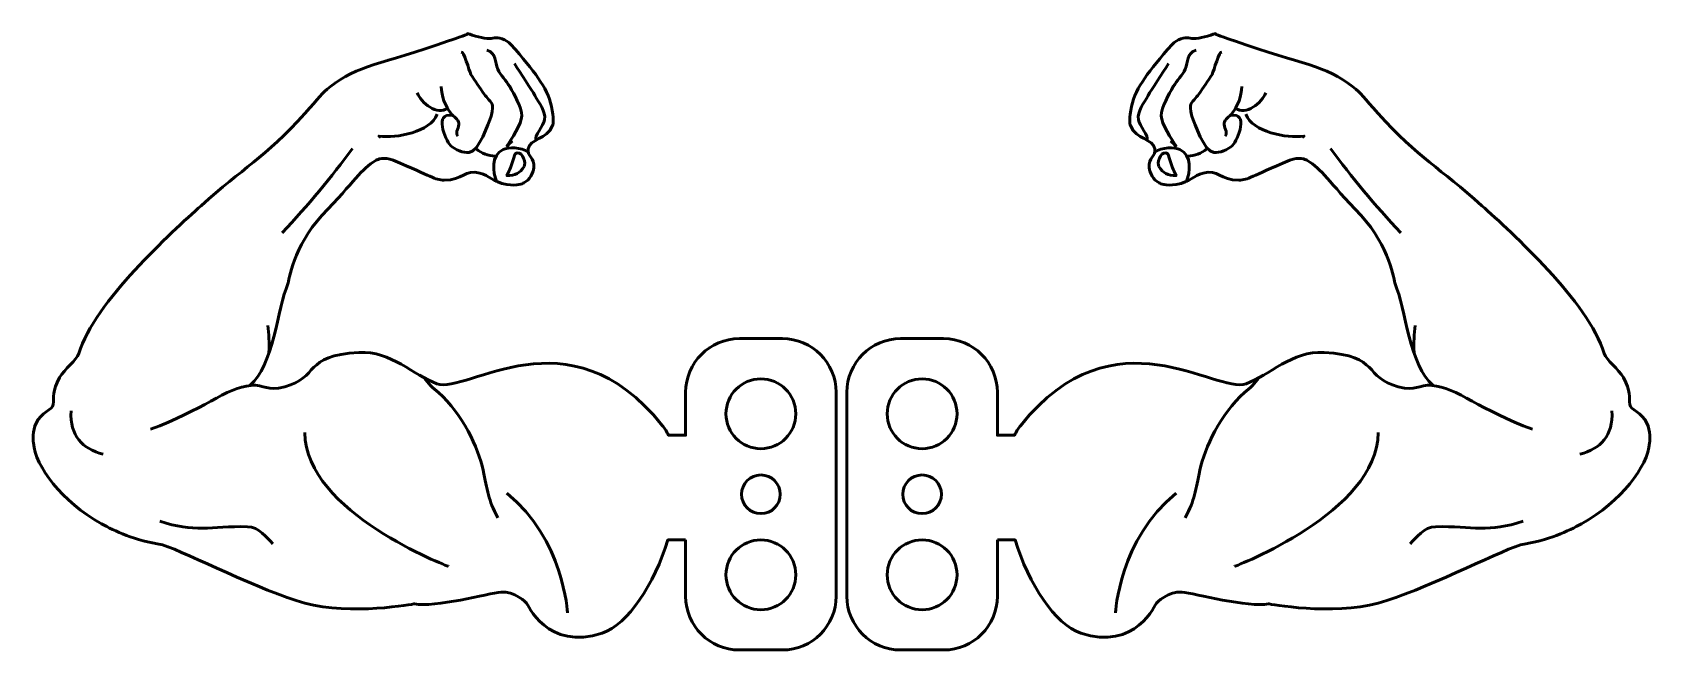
# Model space of a CAD drawing. Header units: centimetres. Extents: x -17.5 to -2.5, y -12.9 to -7.1.
import ezdxf

# ---------------------------------------------------------------- set-up
doc = ezdxf.new("R2010")
doc.units = ezdxf.units.CM
doc.header["$MEASUREMENT"] = 0
doc.layers.add('Layer 1', color=7, linetype='Continuous')

msp = doc.modelspace()

# ---------------------------------------------------------------- linework, layer by layer
at = {"layer": 'Layer 1', "lineweight": 53}
for centre, major_axis in [((-10.75, -10.67082), (0, 0.325)), ((-9.25, -10.67082), (0, 0.325)), ((-10.75, -11.42082), (0, 0.18)), ((-9.25, -11.42082), (0, 0.18)), ((-10.75, -12.17082), (0, 0.325)), ((-9.25, -12.17082), (0, 0.325))]:
    msp.add_ellipse(centre, major_axis=major_axis, ratio=1, dxfattribs=at)
for points in [[(-11.45, -11.8463), (-11.45, -11.8463), (-11.61469, -11.8463), (-11.61469, -11.8463), (-11.61469, -11.8463), (-11.74254, -12.25783), (-11.98529, -12.63165), (-12.22758, -12.71453), (-12.22758, -12.71453), (-12.7303, -12.88652), (-12.92873, -12.43541), (-12.92873, -12.43541), (-12.92873, -12.43541), (-12.92873, -12.43541), (-13.04779, -12.31766), (-13.16686, -12.33089), (-13.16686, -12.33089), (-13.28592, -12.34412), (-13.78864, -12.47936), (-13.97384, -12.44102), (-13.97384, -12.44102), (-13.97384, -12.44102), (-14.56915, -12.55313), (-14.99248, -12.43541), (-14.99248, -12.43541), (-15.40977, -12.31937), (-16.07123, -11.97161), (-16.31812, -11.89151), (-16.31812, -11.89151), (-16.57629, -11.84976), (-16.76602, -11.7623), (-16.88425, -11.69591), (-16.88425, -11.69591), (-17.25615, -11.48712), (-17.50009, -11.16155), (-17.51926, -10.94186), (-17.51926, -10.94186), (-17.52184, -10.91229), (-17.5284, -10.83719), (-17.4928, -10.75664), (-17.4928, -10.75664), (-17.45006, -10.65996), (-17.33829, -10.63128), (-17.33404, -10.58467), (-17.33404, -10.58467), (-17.32743, -10.5119), (-17.34727, -10.46516), (-17.27452, -10.33331), (-17.27452, -10.33331), (-17.22917, -10.2511), (-17.11512, -10.172), (-17.09592, -10.10842), (-17.09592, -10.10842), (-16.95079, -9.62751), (-16.23003, -8.97767), (-15.95821, -8.73257), (-15.95821, -8.73257), (-15.56689, -8.37976), (-15.37256, -8.29213), (-14.99248, -7.87268), (-14.99248, -7.87268), (-14.85536, -7.72137), (-14.8426, -7.69075), (-14.75436, -7.62133), (-14.75436, -7.62133), (-14.50621, -7.42607), (-14.28834, -7.41721), (-13.65634, -7.19799), (-13.65634, -7.19799), (-13.57593, -7.17011), (-13.51095, -7.14651), (-13.47113, -7.13185), (-13.47113, -7.13185), (-13.51935, -7.11756), (-13.37535, -7.16431), (-13.32561, -7.17154), (-13.32561, -7.17154), (-13.24556, -7.18315), (-13.23362, -7.16027), (-13.18009, -7.17154), (-13.18009, -7.17154), (-13.1142, -7.1854), (-13.07227, -7.23268), (-13.03456, -7.27737), (-13.03456, -7.27737), (-12.82967, -7.52018), (-12.72652, -7.64566), (-12.69061, -7.84622), (-12.69061, -7.84622), (-12.67306, -7.94425), (-12.68588, -7.98), (-12.69061, -7.99174), (-12.69061, -7.99174), (-12.73893, -8.11197), (-12.89944, -8.11007), (-12.9155, -8.20341), (-12.9155, -8.20341), (-12.92644, -8.26688), (-12.85564, -8.28755), (-12.86259, -8.37538), (-12.86259, -8.37538), (-12.86716, -8.43343), (-12.90339, -8.49139), (-12.95519, -8.52091), (-12.95519, -8.52091), (-12.96674, -8.5275), (-13.01219, -8.55155), (-13.11394, -8.53414), (-13.11394, -8.53414), (-13.24624, -8.51152), (-13.273, -8.45317), (-13.3653, -8.4283), (-13.3653, -8.4283), (-13.50185, -8.39152), (-13.52593, -8.49697), (-13.69603, -8.49445), (-13.69603, -8.49445), (-13.78956, -8.49308), (-13.80054, -8.46092), (-14.17228, -8.30924), (-14.17228, -8.30924), (-14.25788, -8.27432), (-14.31674, -8.30038), (-14.33103, -8.30924), (-14.33103, -8.30924), (-14.47427, -8.39809), (-14.52285, -8.49445), (-14.83373, -8.82518), (-14.83373, -8.82518), (-15.10126, -9.1098), (-15.1408, -9.4355), (-15.15124, -9.46018), (-15.15124, -9.46018), (-15.24544, -9.68357), (-15.29014, -10.23632), (-15.50181, -10.40387), (-15.50181, -10.40387), (-15.355, -10.4001), (-15.35257, -10.46511), (-15.18074, -10.41933), (-15.18074, -10.41933), (-14.85663, -10.33295), (-15.01233, -10.12823), (-14.48977, -10.09958), (-14.48977, -10.09958), (-14.1906, -10.0832), (-13.98025, -10.31303), (-13.76656, -10.39062), (-13.76656, -10.39062), (-13.48327, -10.49351), (-12.5416, -9.68756), (-11.66757, -10.77869), (-11.66757, -10.77869), (-11.64489, -10.807), (-11.62523, -10.83806), (-11.60818, -10.87129), (-11.60818, -10.87129), (-11.60818, -10.87129), (-11.45, -10.87129), (-11.45, -10.87129), (-11.45, -10.87129), (-11.45, -10.87129), (-11.45, -10.47082), (-11.45, -10.47082), (-11.45, -10.47082), (-11.45, -10.19468), (-11.22614, -9.97082), (-10.95, -9.97082), (-10.95, -9.97082), (-10.95, -9.97082), (-10.55, -9.97082), (-10.55, -9.97082), (-10.55, -9.97082), (-10.27386, -9.97082), (-10.05, -10.19468), (-10.05, -10.47082), (-10.05, -10.47082), (-10.05, -10.47082), (-10.05, -12.37082), (-10.05, -12.37082), (-10.05, -12.37082), (-10.05, -12.64696), (-10.27386, -12.87082), (-10.55, -12.87082), (-10.55, -12.87082), (-10.55, -12.87082), (-10.95, -12.87082), (-10.95, -12.87082), (-10.95, -12.87082), (-11.22614, -12.87082), (-11.45, -12.64696), (-11.45, -12.37082), (-11.45, -12.37082), (-11.45, -12.37082), (-11.45, -11.8463), (-11.45, -11.8463)], [(-8.55, -11.8463), (-8.55, -11.8463), (-8.38531, -11.8463), (-8.38531, -11.8463), (-8.38531, -11.8463), (-8.25746, -12.25783), (-8.01471, -12.63165), (-7.77242, -12.71453), (-7.77242, -12.71453), (-7.2697, -12.88652), (-7.07127, -12.43541), (-7.07127, -12.43541), (-7.07127, -12.43541), (-7.07127, -12.43541), (-6.95221, -12.31766), (-6.83314, -12.33089), (-6.83314, -12.33089), (-6.71408, -12.34412), (-6.21136, -12.47936), (-6.02616, -12.44102), (-6.02616, -12.44102), (-6.02616, -12.44102), (-5.43085, -12.55313), (-5.00752, -12.43541), (-5.00752, -12.43541), (-4.59023, -12.31937), (-3.92877, -11.97161), (-3.68188, -11.89151), (-3.68188, -11.89151), (-3.42371, -11.84976), (-3.23398, -11.7623), (-3.11575, -11.69591), (-3.11575, -11.69591), (-2.74385, -11.48712), (-2.49991, -11.16155), (-2.48074, -10.94186), (-2.48074, -10.94186), (-2.47816, -10.91229), (-2.4716, -10.83719), (-2.5072, -10.75664), (-2.5072, -10.75664), (-2.54994, -10.65996), (-2.66171, -10.63128), (-2.66596, -10.58467), (-2.66596, -10.58467), (-2.67257, -10.5119), (-2.65273, -10.46516), (-2.72548, -10.33331), (-2.72548, -10.33331), (-2.77083, -10.2511), (-2.88488, -10.172), (-2.90408, -10.10842), (-2.90408, -10.10842), (-3.04921, -9.62751), (-3.76997, -8.97767), (-4.04179, -8.73257), (-4.04179, -8.73257), (-4.43311, -8.37976), (-4.62744, -8.29213), (-5.00752, -7.87268), (-5.00752, -7.87268), (-5.14464, -7.72137), (-5.1574, -7.69075), (-5.24564, -7.62133), (-5.24564, -7.62133), (-5.49379, -7.42607), (-5.71166, -7.41721), (-6.34366, -7.19799), (-6.34366, -7.19799), (-6.42407, -7.17011), (-6.48905, -7.14651), (-6.52887, -7.13185), (-6.52887, -7.13185), (-6.48065, -7.11756), (-6.62465, -7.16431), (-6.67439, -7.17154), (-6.67439, -7.17154), (-6.75444, -7.18315), (-6.76638, -7.16027), (-6.81991, -7.17154), (-6.81991, -7.17154), (-6.8858, -7.1854), (-6.92773, -7.23268), (-6.96544, -7.27737), (-6.96544, -7.27737), (-7.17033, -7.52018), (-7.27348, -7.64566), (-7.30939, -7.84622), (-7.30939, -7.84622), (-7.32694, -7.94425), (-7.31412, -7.98), (-7.30939, -7.99174), (-7.30939, -7.99174), (-7.26107, -8.11197), (-7.10056, -8.11007), (-7.0845, -8.20341), (-7.0845, -8.20341), (-7.07356, -8.26688), (-7.14436, -8.28755), (-7.13741, -8.37538), (-7.13741, -8.37538), (-7.13284, -8.43343), (-7.09661, -8.49139), (-7.04481, -8.52091), (-7.04481, -8.52091), (-7.03326, -8.5275), (-6.98781, -8.55155), (-6.88606, -8.53414), (-6.88606, -8.53414), (-6.75376, -8.51152), (-6.727, -8.45317), (-6.6347, -8.4283), (-6.6347, -8.4283), (-6.49815, -8.39152), (-6.47407, -8.49697), (-6.30397, -8.49445), (-6.30397, -8.49445), (-6.21044, -8.49308), (-6.19946, -8.46092), (-5.82772, -8.30924), (-5.82772, -8.30924), (-5.74212, -8.27432), (-5.68326, -8.30038), (-5.66897, -8.30924), (-5.66897, -8.30924), (-5.52573, -8.39809), (-5.47715, -8.49445), (-5.16627, -8.82518), (-5.16627, -8.82518), (-4.89874, -9.1098), (-4.8592, -9.4355), (-4.84876, -9.46018), (-4.84876, -9.46018), (-4.75456, -9.68357), (-4.70986, -10.23632), (-4.49819, -10.40387), (-4.49819, -10.40387), (-4.645, -10.4001), (-4.64743, -10.46511), (-4.81926, -10.41933), (-4.81926, -10.41933), (-5.14337, -10.33295), (-4.98767, -10.12823), (-5.51023, -10.09958), (-5.51023, -10.09958), (-5.8094, -10.0832), (-6.01975, -10.31303), (-6.23344, -10.39062), (-6.23344, -10.39062), (-6.51673, -10.49351), (-7.4584, -9.68756), (-8.33243, -10.77869), (-8.33243, -10.77869), (-8.35511, -10.807), (-8.37477, -10.83806), (-8.39182, -10.87129), (-8.39182, -10.87129), (-8.39182, -10.87129), (-8.55, -10.87129), (-8.55, -10.87129), (-8.55, -10.87129), (-8.55, -10.87129), (-8.55, -10.47082), (-8.55, -10.47082), (-8.55, -10.47082), (-8.55, -10.19468), (-8.77386, -9.97082), (-9.05, -9.97082), (-9.05, -9.97082), (-9.05, -9.97082), (-9.45, -9.97082), (-9.45, -9.97082), (-9.45, -9.97082), (-9.72614, -9.97082), (-9.95, -10.19468), (-9.95, -10.47082), (-9.95, -10.47082), (-9.95, -10.47082), (-9.95, -12.37082), (-9.95, -12.37082), (-9.95, -12.37082), (-9.95, -12.64696), (-9.72614, -12.87082), (-9.45, -12.87082), (-9.45, -12.87082), (-9.45, -12.87082), (-9.05, -12.87082), (-9.05, -12.87082), (-9.05, -12.87082), (-8.77386, -12.87082), (-8.55, -12.64696), (-8.55, -12.37082), (-8.55, -12.37082), (-8.55, -12.37082), (-8.55, -11.8463), (-8.55, -11.8463)]]:
    msp.add_open_spline(points, degree=3, knots=[0, 0, 0, 0, 0.02, 0.02, 0.02, 0.02, 0.04, 0.04, 0.04, 0.04, 0.06, 0.06, 0.06, 0.06, 0.08, 0.08, 0.08, 0.08, 0.1, 0.1, 0.1, 0.1, 0.12, 0.12, 0.12, 0.12, 0.14, 0.14, 0.14, 0.14, 0.16, 0.16, 0.16, 0.16, 0.18, 0.18, 0.18, 0.18, 0.2, 0.2, 0.2, 0.2, 0.22, 0.22, 0.22, 0.22, 0.24, 0.24, 0.24, 0.24, 0.26, 0.26, 0.26, 0.26, 0.28, 0.28, 0.28, 0.28, 0.3, 0.3, 0.3, 0.3, 0.32, 0.32, 0.32, 0.32, 0.34, 0.34, 0.34, 0.34, 0.36, 0.36, 0.36, 0.36, 0.38, 0.38, 0.38, 0.38, 0.4, 0.4, 0.4, 0.4, 0.42, 0.42, 0.42, 0.42, 0.44, 0.44, 0.44, 0.44, 0.46, 0.46, 0.46, 0.46, 0.48, 0.48, 0.48, 0.48, 0.5, 0.5, 0.5, 0.5, 0.52, 0.52, 0.52, 0.52, 0.54, 0.54, 0.54, 0.54, 0.56, 0.56, 0.56, 0.56, 0.58, 0.58, 0.58, 0.58, 0.6, 0.6, 0.6, 0.6, 0.62, 0.62, 0.62, 0.62, 0.64, 0.64, 0.64, 0.64, 0.66, 0.66, 0.66, 0.66, 0.68, 0.68, 0.68, 0.68, 0.7, 0.7, 0.7, 0.7, 0.72, 0.72, 0.72, 0.72, 0.74, 0.74, 0.74, 0.74, 0.76, 0.76, 0.76, 0.76, 0.78, 0.78, 0.78, 0.78, 0.8, 0.8, 0.8, 0.8, 0.82, 0.82, 0.82, 0.82, 0.84, 0.84, 0.84, 0.84, 0.86, 0.86, 0.86, 0.86, 0.88, 0.88, 0.88, 0.88, 0.9, 0.9, 0.9, 0.9, 0.92, 0.92, 0.92, 0.92, 0.94, 0.94, 0.94, 0.94, 0.96, 0.96, 0.96, 0.96, 1, 1, 1, 1], dxfattribs=at)
at = {"layer": 'Layer 1', "color": 5, "lineweight": 53}
for points, knots in [([(-13.25947, -7.89915), (-13.25947, -7.89582), (-13.24104, -7.82107), (-13.24582, -7.80082), (-13.24582, -7.80082), (-13.25494, -7.76212), (-13.30256, -7.72693), (-13.32427, -7.69433), (-13.32427, -7.69433), (-13.36496, -7.63327), (-13.41056, -7.57194), (-13.44778, -7.50907), (-13.44778, -7.50907), (-13.46681, -7.4769), (-13.51324, -7.27955), (-13.53727, -7.30384)], [0, 0, 0, 0, 0.2, 0.2, 0.2, 0.2, 0.4, 0.4, 0.4, 0.4, 0.6, 0.6, 0.6, 0.6, 1, 1, 1, 1]), ([(-13.06102, -8.13066), (-13.06764, -8.12463), (-13.1113, -8.18601), (-13.1125, -8.17368), (-13.1125, -8.17368), (-13.07601, -8.12176), (-12.97398, -7.96399), (-12.97498, -7.89559), (-12.97498, -7.89559), (-12.9762, -7.81297), (-13.04702, -7.69478), (-13.08733, -7.62276), (-13.08733, -7.62276), (-13.11849, -7.56706), (-13.1727, -7.51627), (-13.19861, -7.4611), (-13.19861, -7.4611), (-13.22957, -7.39519), (-13.2067, -7.31111), (-13.29915, -7.28399)], [0, 0, 0, 0, 0.16666667, 0.16666667, 0.16666667, 0.16666667, 0.33333333, 0.33333333, 0.33333333, 0.33333333, 0.5, 0.5, 0.5, 0.5, 0.66666667, 0.66666667, 0.66666667, 0.66666667, 1, 1, 1, 1]), ([(-6.93898, -8.13066), (-6.93236, -8.12463), (-6.8887, -8.18601), (-6.8875, -8.17368), (-6.8875, -8.17368), (-6.92399, -8.12176), (-7.02602, -7.96399), (-7.02502, -7.89559), (-7.02502, -7.89559), (-7.0238, -7.81297), (-6.95298, -7.69478), (-6.91267, -7.62276), (-6.91267, -7.62276), (-6.88151, -7.56706), (-6.8273, -7.51627), (-6.80139, -7.4611), (-6.80139, -7.4611), (-6.77043, -7.39519), (-6.7933, -7.31111), (-6.70085, -7.28399)], [0, 0, 0, 0, 0.16666667, 0.16666667, 0.16666667, 0.16666667, 0.33333333, 0.33333333, 0.33333333, 0.33333333, 0.5, 0.5, 0.5, 0.5, 0.66666667, 0.66666667, 0.66666667, 0.66666667, 1, 1, 1, 1]), ([(-6.74053, -7.89915), (-6.74053, -7.89582), (-6.75896, -7.82107), (-6.75418, -7.80082), (-6.75418, -7.80082), (-6.74506, -7.76212), (-6.69744, -7.72693), (-6.67573, -7.69433), (-6.67573, -7.69433), (-6.63504, -7.63327), (-6.58944, -7.57194), (-6.55222, -7.50907), (-6.55222, -7.50907), (-6.53319, -7.4769), (-6.48676, -7.27955), (-6.46273, -7.30384)], [0, 0, 0, 0, 0.2, 0.2, 0.2, 0.2, 0.4, 0.4, 0.4, 0.4, 0.6, 0.6, 0.6, 0.6, 1, 1, 1, 1]), ([(-12.84274, -8.11743), (-12.86109, -8.09113), (-12.77365, -7.98283), (-12.76319, -7.93222), (-12.76319, -7.93222), (-12.74701, -7.85404), (-12.81719, -7.77456), (-12.85259, -7.7074), (-12.85259, -7.7074), (-12.88124, -7.65303), (-12.98829, -7.49785), (-13.04268, -7.40922)], [0, 0, 0, 0, 0.25, 0.25, 0.25, 0.25, 0.5, 0.5, 0.5, 0.5, 1, 1, 1, 1]), ([(-7.15726, -8.11743), (-7.13891, -8.09113), (-7.22635, -7.98283), (-7.23681, -7.93222), (-7.23681, -7.93222), (-7.25299, -7.85404), (-7.18281, -7.77456), (-7.14741, -7.7074), (-7.14741, -7.7074), (-7.11876, -7.65303), (-7.01171, -7.49785), (-6.95732, -7.40922)], [0, 0, 0, 0, 0.25, 0.25, 0.25, 0.25, 0.5, 0.5, 0.5, 0.5, 1, 1, 1, 1]), ([(-13.57035, -8.08436), (-13.59805, -8.04247), (-13.55335, -8.00131), (-13.5603, -7.9628), (-13.5603, -7.9628), (-13.56684, -7.92663), (-13.60763, -7.90451), (-13.63254, -7.87358), (-13.63254, -7.87358), (-13.68985, -7.80244), (-13.72057, -7.71248), (-13.72398, -7.62154)], [0, 0, 0, 0, 0.25, 0.25, 0.25, 0.25, 0.5, 0.5, 0.5, 0.5, 1, 1, 1, 1]), ([(-6.42965, -8.08436), (-6.40195, -8.04247), (-6.44665, -8.00131), (-6.4397, -7.9628), (-6.4397, -7.9628), (-6.43316, -7.92663), (-6.39237, -7.90451), (-6.36746, -7.87358), (-6.36746, -7.87358), (-6.31015, -7.80244), (-6.27943, -7.71248), (-6.27602, -7.62154)], [0, 0, 0, 0, 0.25, 0.25, 0.25, 0.25, 0.5, 0.5, 0.5, 0.5, 1, 1, 1, 1]), ([(-13.76217, -7.8793), (-13.82596, -8.04814), (-14.13918, -8.10575), (-14.30198, -8.08388), (-14.30198, -8.08388), (-14.29534, -8.0893), (-14.30128, -8.09078), (-14.30457, -8.09759)], [0, 0, 0, 0, 0.33333333, 0.33333333, 0.33333333, 0.33333333, 1, 1, 1, 1]), ([(-13.25947, -7.89915), (-13.2884, -7.96855), (-13.37279, -8.22554), (-13.46307, -8.23665), (-13.46307, -8.23665), (-13.52105, -8.24377), (-13.5944, -8.21125), (-13.63425, -8.17333), (-13.63425, -8.17333), (-13.69574, -8.11478), (-13.7884, -7.8583), (-13.62327, -7.89253)], [0, 0, 0, 0, 0.25, 0.25, 0.25, 0.25, 0.5, 0.5, 0.5, 0.5, 1, 1, 1, 1]), ([(-6.74053, -7.89915), (-6.7116, -7.96855), (-6.62721, -8.22554), (-6.53693, -8.23665), (-6.53693, -8.23665), (-6.47895, -8.24377), (-6.4056, -8.21125), (-6.36575, -8.17333), (-6.36575, -8.17333), (-6.30426, -8.11478), (-6.2116, -7.8583), (-6.37673, -7.89253)], [0, 0, 0, 0, 0.25, 0.25, 0.25, 0.25, 0.5, 0.5, 0.5, 0.5, 1, 1, 1, 1]), ([(-6.23783, -7.8793), (-6.17404, -8.04814), (-5.86082, -8.10575), (-5.69802, -8.08388), (-5.69802, -8.08388), (-5.70466, -8.0893), (-5.69872, -8.09078), (-5.69543, -8.09759)], [0, 0, 0, 0, 0.33333333, 0.33333333, 0.33333333, 0.33333333, 1, 1, 1, 1]), ([(-13.20655, -8.51431), (-13.24786, -8.41447), (-13.26192, -8.26556), (-13.14751, -8.20837), (-13.14751, -8.20837), (-13.10694, -8.18807), (-12.97498, -8.18138), (-12.91328, -8.23763)], [0, 0, 0, 0, 0.33333333, 0.33333333, 0.33333333, 0.33333333, 1, 1, 1, 1]), ([(-12.95188, -8.36878), (-12.9947, -8.42754), (-13.03276, -8.45419), (-13.11327, -8.45115), (-13.11327, -8.45115), (-13.08901, -8.40341), (-13.07141, -8.35505), (-13.05451, -8.30446), (-13.05451, -8.30446), (-13.04728, -8.2828), (-13.04552, -8.24332), (-13.0192, -8.24006), (-13.0192, -8.24006), (-12.9593, -8.23266), (-12.93651, -8.33899), (-12.95188, -8.36878)], [0, 0, 0, 0, 0.2, 0.2, 0.2, 0.2, 0.4, 0.4, 0.4, 0.4, 0.6, 0.6, 0.6, 0.6, 1, 1, 1, 1]), ([(-6.79345, -8.51431), (-6.75214, -8.41447), (-6.73808, -8.26556), (-6.85249, -8.20837), (-6.85249, -8.20837), (-6.89306, -8.18807), (-7.02502, -8.18138), (-7.08672, -8.23763)], [0, 0, 0, 0, 0.33333333, 0.33333333, 0.33333333, 0.33333333, 1, 1, 1, 1]), ([(-7.04812, -8.36878), (-7.0053, -8.42754), (-6.96724, -8.45419), (-6.88673, -8.45115), (-6.88673, -8.45115), (-6.91099, -8.40341), (-6.92859, -8.35505), (-6.94549, -8.30446), (-6.94549, -8.30446), (-6.95272, -8.2828), (-6.95448, -8.24332), (-6.9808, -8.24006), (-6.9808, -8.24006), (-7.0407, -8.23266), (-7.06349, -8.33899), (-7.04812, -8.36878)], [0, 0, 0, 0, 0.2, 0.2, 0.2, 0.2, 0.4, 0.4, 0.4, 0.4, 0.6, 0.6, 0.6, 0.6, 1, 1, 1, 1]), ([(-13.19773, -11.63858), (-13.28897, -11.47037), (-13.29403, -11.3839), (-13.33444, -11.19582), (-13.33444, -11.19582), (-13.37878, -10.98932), (-13.52404, -10.67081), (-13.75065, -10.47235), (-13.75065, -10.47235), (-13.79279, -10.43545), (-13.85664, -10.38181), (-13.88123, -10.33331)], [0, 0, 0, 0, 0.25, 0.25, 0.25, 0.25, 0.5, 0.5, 0.5, 0.5, 1, 1, 1, 1]), ([(-6.80227, -11.63858), (-6.71103, -11.47037), (-6.70597, -11.3839), (-6.66556, -11.19582), (-6.66556, -11.19582), (-6.62122, -10.98932), (-6.47596, -10.67081), (-6.24935, -10.47235), (-6.24935, -10.47235), (-6.20721, -10.43545), (-6.14336, -10.38181), (-6.11877, -10.33331)], [0, 0, 0, 0, 0.25, 0.25, 0.25, 0.25, 0.5, 0.5, 0.5, 0.5, 1, 1, 1, 1]), ([(-15.29014, -11.88113), (-15.35156, -11.82668), (-15.41951, -11.72447), (-15.52827, -11.72237), (-15.52827, -11.72237), (-15.87223, -11.71576), (-16.02436, -11.78237), (-16.34186, -11.66946)], [0, 0, 0, 0, 0.33333333, 0.33333333, 0.33333333, 0.33333333, 1, 1, 1, 1]), ([(-4.70986, -11.88113), (-4.64844, -11.82668), (-4.58049, -11.72447), (-4.47173, -11.72237), (-4.47173, -11.72237), (-4.12777, -11.71576), (-3.97564, -11.78237), (-3.65814, -11.66946)], [0, 0, 0, 0, 0.33333333, 0.33333333, 0.33333333, 0.33333333, 1, 1, 1, 1])]:
    msp.add_open_spline(points, degree=3, knots=knots, dxfattribs=at)
for points in [[(-13.66295, -7.81978), (-13.76367, -7.90315), (-13.90878, -7.77022), (-13.94769, -7.68193)], [(-6.33705, -7.81978), (-6.23633, -7.90315), (-6.09122, -7.77022), (-6.05231, -7.68193)], [(-14.55127, -8.20014), (-14.74353, -8.46639), (-14.96164, -8.72756), (-15.20415, -8.98394)], [(-13.21978, -8.26957), (-13.29148, -8.26713), (-13.34426, -8.24874), (-13.40364, -8.20014)], [(-6.78022, -8.26957), (-6.70852, -8.26713), (-6.65574, -8.24874), (-6.59636, -8.20014)], [(-5.44873, -8.20014), (-5.25647, -8.46639), (-5.03836, -8.72756), (-4.79585, -8.98394)], [(-15.32755, -10.09875), (-15.32461, -10.00928), (-15.32655, -9.92473), (-15.33644, -9.84826)], [(-4.67245, -10.09875), (-4.67539, -10.00928), (-4.67345, -9.92473), (-4.66356, -9.84826)], [(-16.43007, -10.81395), (-15.95382, -10.64417), (-15.71952, -10.42134), (-15.49519, -10.40827)], [(-3.56993, -10.81395), (-4.04618, -10.64417), (-4.28048, -10.42134), (-4.50481, -10.40827)], [(-16.87102, -11.04769), (-17.0628, -10.9955), (-17.17997, -10.877), (-17.16868, -10.6442)], [(-3.12898, -11.04769), (-2.9372, -10.9955), (-2.82003, -10.877), (-2.83132, -10.6442)], [(-13.65634, -12.09279), (-13.65634, -12.09279), (-14.99248, -11.59008), (-14.99248, -10.84595)], [(-6.34366, -12.09279), (-6.34366, -12.09279), (-5.00752, -11.59008), (-5.00752, -10.84595)], [(-12.54951, -12.526), (-12.54951, -12.526), (-12.58477, -11.83278), (-13.11394, -11.41157)], [(-7.45049, -12.526), (-7.45049, -12.526), (-7.41523, -11.83278), (-6.88606, -11.41157)]]:
    msp.add_open_spline(points, degree=3, dxfattribs=at)

doc.saveas('drawing.dxf')
